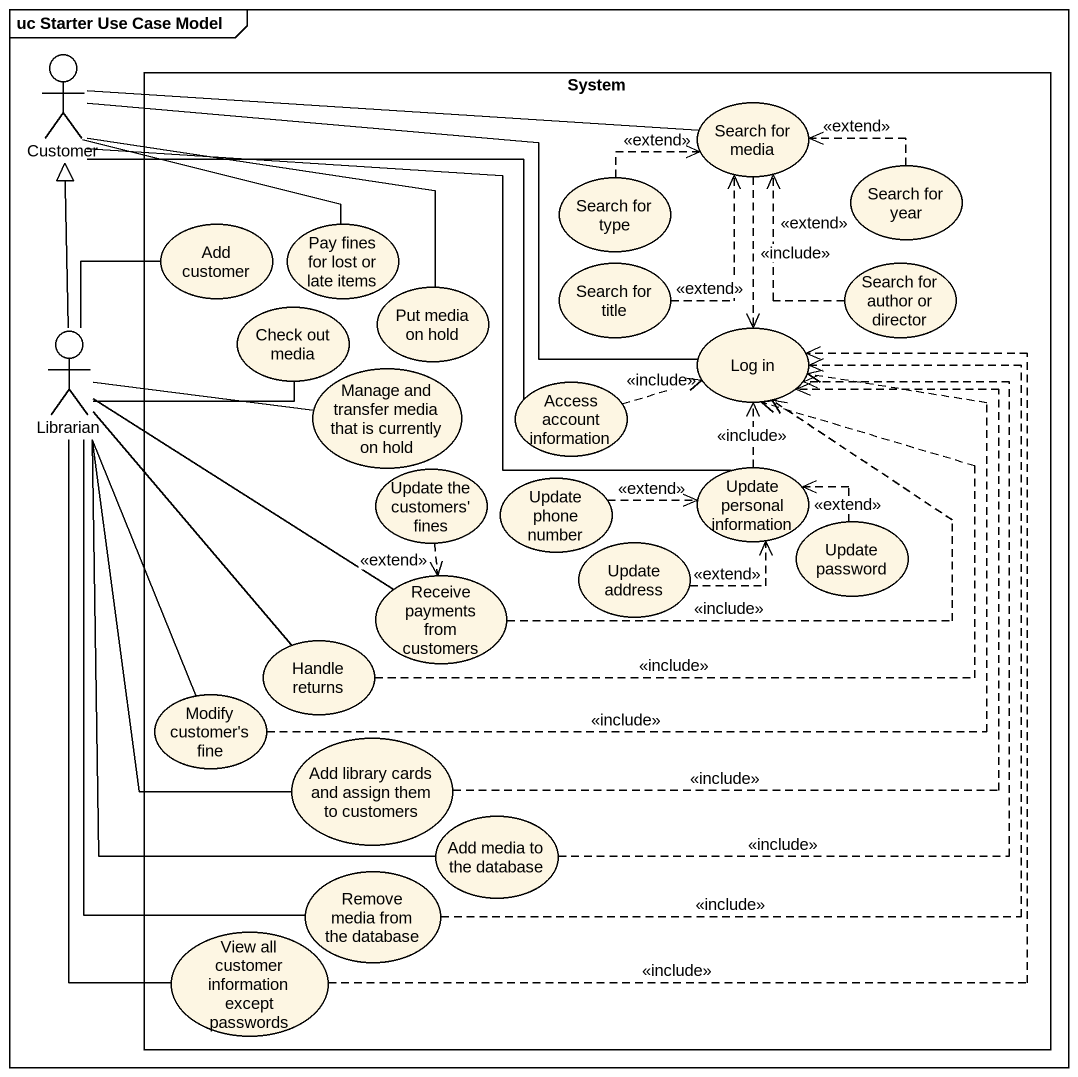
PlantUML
@startuml
mainframe uc Starter Use Case Model
actor Customer
rectangle System {
  usecase "Search for media" as Search_for_media
  usecase "Search for type" as Search_for_type
  usecase "Search for year" as Search_for_year
  usecase "Add customer" as Add_customer
  usecase "Pay fines for lost or late items" as Pay_fines_for_lost_or_late
  usecase "Search for title" as Search_for_title
  usecase "Search for author or director" as Search_for_author_or
  usecase "Check out media" as Check_out_media
  usecase "Put media on hold" as Put_media_on_hold
  usecase "Log in" as Log_in
  usecase "Manage and transfer media that is currently on hold" as Manage_and_transfer_media
  usecase "Access account information" as Access_account_information
  usecase "Update the customers' fines" as Update_the_customers_fines
  usecase "Update phone number" as Update_phone_number
  usecase "Update personal information" as Update_personal_information
  usecase "Update address" as Update_address
  usecase "Update password" as Update_password
  usecase "Receive payments from customers" as Receive_payments_from
  usecase "Handle returns" as Handle_returns
  usecase "Modify customer's fine" as Modify_customer_s_fine
  usecase "Add library cards and assign them to customers" as Add_library_cards_and
  usecase "Add media to the database" as Add_media_to_the_database
  usecase "Remove media from the database" as Remove_media_from_the
  usecase "View all customer information except passwords" as View_all_customer
}
actor Librarian
Customer -right- Search_for_media
Customer -right- Pay_fines_for_lost_or_late
Customer -right- Put_media_on_hold
Customer -right- Log_in
Customer -right- Access_account_information
Customer -right- Update_personal_information
Search_for_media ..> Log_in : <<include>>
Search_for_type .right.> Search_for_media : <<extend>>
Search_for_year .left.> Search_for_media : <<extend>>
Search_for_title .up.> Search_for_media : <<extend>>
Search_for_author_or .up.> Search_for_media : <<extend>>
Librarian -up-|> Customer
Librarian -up- Add_customer
Librarian -right- Check_out_media
Librarian -right- Manage_and_transfer_media
Librarian -right- Receive_payments_from
Librarian -- Handle_returns
Librarian -- Modify_customer_s_fine
Librarian -- Add_library_cards_and
Librarian -- Add_media_to_the_database
Librarian -- Remove_media_from_the
Librarian -- View_all_customer
Access_account_information .right.> Log_in : <<include>>
Update_the_customers_fines ..> Receive_payments_from : <<extend>>
Update_phone_number .right.> Update_personal_information : <<extend>>
Update_personal_information .up.> Log_in : <<include>>
Update_address .up.> Update_personal_information : <<extend>>
Update_password .left.> Update_personal_information : <<extend>>
Receive_payments_from .up.> Log_in : <<include>>
Handle_returns .up.> Log_in : <<include>>
Modify_customer_s_fine .up.> Log_in : <<include>>
Add_library_cards_and .up.> Log_in : <<include>>
Add_media_to_the_database .up.> Log_in : <<include>>
Remove_media_from_the .up.> Log_in : <<include>>
View_all_customer .up.> Log_in : <<include>>
@enduml
